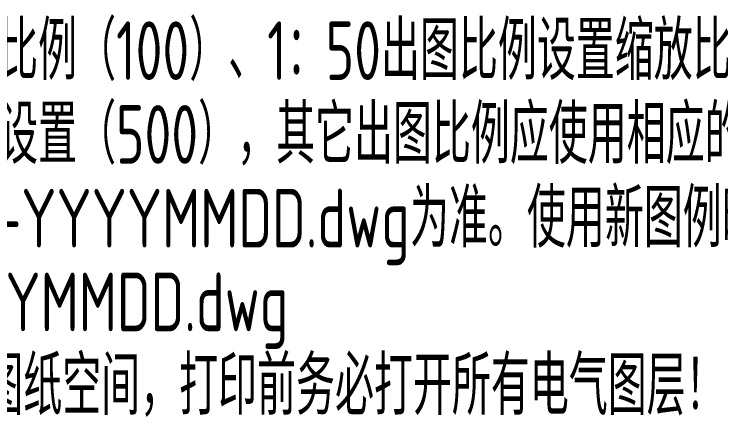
# Model space of a CAD drawing. Extents: x -337 to 273738, y -225 to 2088994.
# Drawn here: x 86623 to 171054, y 307517 to 355606 of the extents above; entities that cross this region are included whole.
import ezdxf
from ezdxf.enums import TextEntityAlignment as Align

# ---------------------------------------------------------------- set-up
doc = ezdxf.new("R2010")
doc.units = 0
doc.header["$LTSCALE"] = 1000
doc.layers.add('E-UNIV-NOTE', color=6, linetype='CONTINUOUS')
doc.styles.add('TH-STYLE3', font='tssdeng.shx', dxfattribs={"width": 0.65, "bigfont": 'tssdchn.shx'})

msp = doc.modelspace()

# ---------------------------------------------------------------- texts
at = {"layer": 'E-UNIV-NOTE', "style": 'TH-STYLE3', "width": 0.7}
for s, p in [('上述图例按1：100出图比例设置缩放比例（100）、1：50出图比例设置缩放比例（75），其它出图比例应使用相应的缩放比例。', (8581, 351244)), ('本图线性比例因子按1：100出图比例设置（500），其它出图比例应使用相应的线性比例因子。', (8581, 341244)), ('图例应以最新发布的图例文件!E-B*-YYYYMMDD.dwg为准。使用新图例时，应先清除本文件中重名的图块。', (8581, 331244)), ('标注见最新!E-DIM&TITLE-YYYYMMDD.dwg', (8581, 321244)), ('如使用本文件中预设的图层管理器、图纸空间，打印前务必打开所有电气图层！', (8581, 311244))]:
    msp.add_text(s, height=7000, dxfattribs=at).set_placement(p, align=Align.MIDDLE_LEFT)

doc.saveas('drawing.dxf')
